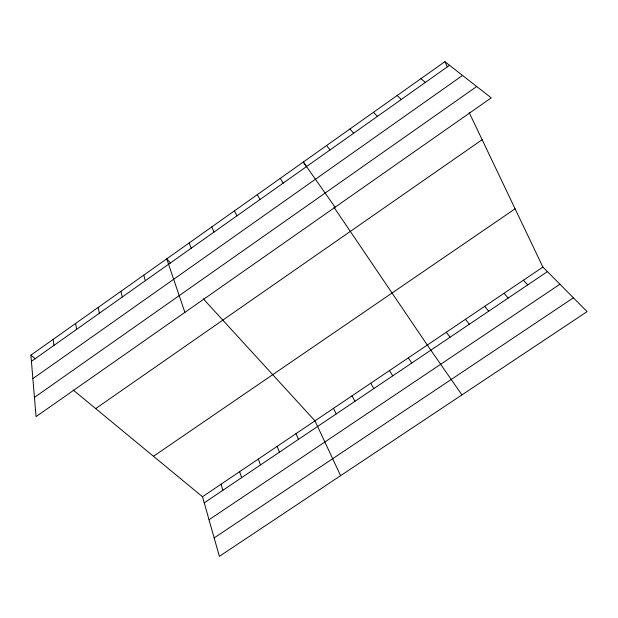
<?xml version="1.0" encoding="UTF-8"?>
<svg xmlns="http://www.w3.org/2000/svg" width="618" height="618" viewBox="0 0 618 618"><rect width="100%" height="100%" fill="white"/><g stroke="black" fill="none" stroke-linecap="round" stroke-linejoin="round"><path stroke-width="0.93" d="M30.9 355.141L444.898 61.669L491.264 97.86L36.053 416.617L30.9 355.141L35.365 358.819M31.418 361.352L449.564 65.307M32.87 378.633L462.558 75.45M34.446 397.389L476.717 86.505M95.682 408.591L482.133 139.699M153.473 456.277L515.103 208.807M202.503 496.733L542.898 267.069L587.1 311.611L219.382 556.331L202.503 496.733L73.14 389.997M204.241 502.851L547.424 271.626M209.023 519.753L559.931 284.234M214.168 537.915L573.411 297.814M420.951 78.64L425.362 82.441M397.142 95.52L401.314 99.475M373.481 112.291L377.405 116.4M523.4 280.224L527.757 284.875M170.599 263.075L166.736 258.849L184.898 312.391M203.314 298.834L314.964 420.858L340.595 475.667M503.994 293.318L508.181 298.061M349.966 128.961L353.635 133.225M484.674 306.35L488.707 311.186M465.454 319.313L469.325 324.241M326.582 145.539L330.02 149.95M446.327 332.221L450.035 337.243M335.087 207.223L303.338 162.016L306.582 166.806M461.94 394.91L427.293 345.068L334.006 207.3M408.344 357.853L411.743 363.044M280.232 178.393L283.199 183.09M389.494 370.568L392.731 375.852M370.723 383.23L373.813 388.598M257.266 194.678L260 199.521M352.051 395.837L354.979 401.283M234.431 210.862L236.933 215.844M333.465 408.374L336.238 413.913M444.898 61.669L447.362 66.829M469.209 112.615L542.898 267.069M211.735 226.953L214.013 232.082M295.991 433.658L298.471 439.359M277.111 446.397L279.436 452.183M189.17 242.951L191.225 248.212M258.324 459.074L260.502 464.945M239.629 471.688L241.653 477.644M221.02 484.242L222.905 490.275M143.755 275.141L145.361 280.68M120.912 291.333L122.302 297.011M98.208 307.424L99.374 313.241M75.643 323.423L76.586 329.379M53.202 339.328L53.936 345.416"/></g></svg>
